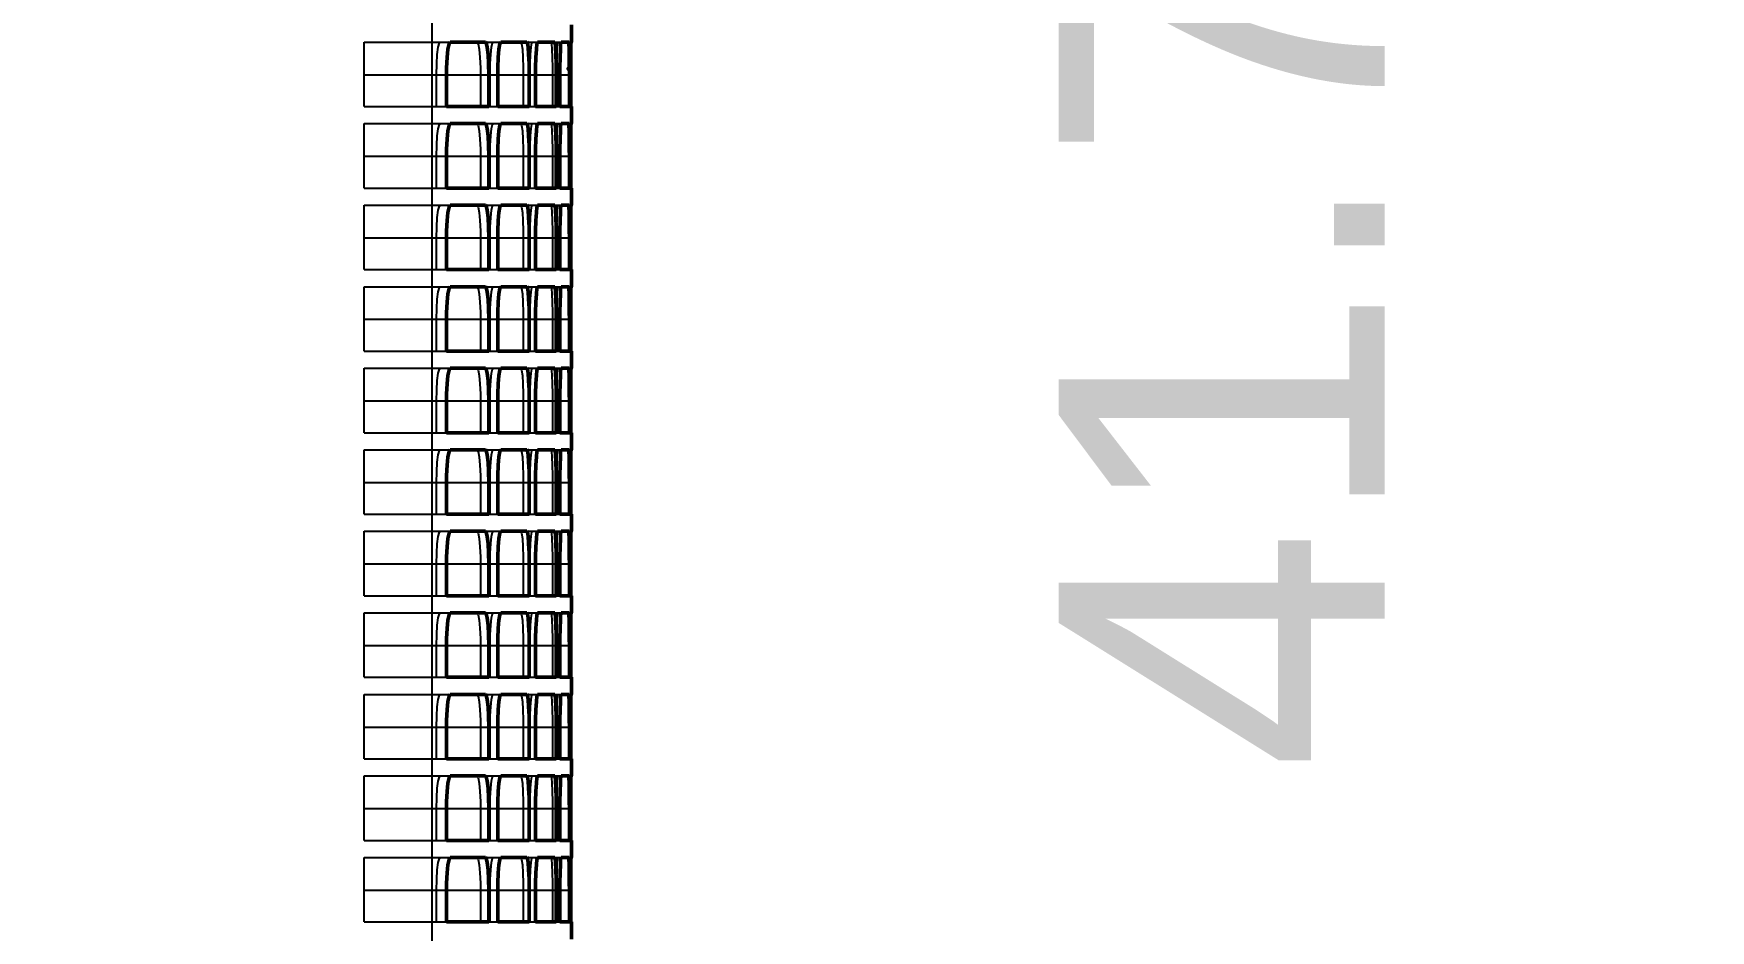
# Model space of a CAD drawing. Header units: inches. Extents: x -0.3 to 42.3, y 0 to 41.9.
# Drawn here: x 31.97 to 42.25, y 15.13 to 20.63 of the extents above; entities that cross this region are included whole.
import ezdxf

# ---------------------------------------------------------------- set-up
doc = ezdxf.new("R2010")
doc.units = ezdxf.units.IN
doc.header["$MEASUREMENT"] = 0
doc.linetypes.add('Dashed', pattern=[2, 1, -1])
for name, color, linetype, lineweight in [('2d ConnectionPoints', 7, 'Continuous', 50), ('AM_0', 7, 'Continuous', 50), ('AM_4', 3, 'Continuous', 25), ('AM_5', 3, 'Continuous', 25), ('AM_9', 6, 'Dashed', 25)]:
    doc.layers.add(name, color=color, linetype=linetype, lineweight=lineweight)
doc.dimstyles.get("Standard").update_dxf_attribs({"dimtxt": 0.18, "dimasz": 0.18, "dimexe": 0.18, "dimexo": 0.0625, "dimgap": 0.09, "dimtad": 0, "dimtih": 1, "dimtoh": 1, "dimdec": 4, "dimzin": 0, "dimdsep": 46, "dimtxsty": 'Standard', "dimcen": 0.09, "dimadec": 0, "dimazin": 0, "dimtfac": 1, "dimtdec": 4, "dimtofl": 0, "dimtmove": 0, "dimatfit": 3, "dimfxl": 1, "dimtolj": 1, "dimtzin": 0, "dimarcsym": 0})

# ---------------------------------------------------------------- blocks, each defined once
blk = doc.blocks.new('*D1')
at = {"layer": 'AM_5', "color": 0, "lineweight": -2}
for p, q in [((14.375, 41.75), (39.27, 41.75)), ((39.27, 39.75), (39.27, 27.51)), ((39.27, 2), (39.27, 14.24)), ((3.39, 0), (39.27, 0))]:
    blk.add_line(p, q, dxfattribs=at)
at = {"layer": 'AM_5', "color": 0}
for points in [[(39.603, 39.75), (38.937, 39.75), (39.27, 41.75)], [(38.937, 2), (39.603, 2), (39.27, 0)]]:
    blk.add_solid(points, dxfattribs=at)
at = {"layer": 'Defpoints', "color": 0}
for p in [(14.375, 41.75), (3.39, 0), (39.27, 0)]:
    blk.add_point(p, dxfattribs=at)
at = {"layer": 'AM_5', "color": 0, "insert": (39.27, 20.875), "char_height": 2, "attachment_point": 5, "rotation": 90}
blk.add_mtext('\\A1;41.75 in', dxfattribs=at)

msp = doc.modelspace()

# ---------------------------------------------------------------- linework, layer by layer
at = {"layer": '2d ConnectionPoints'}
msp.add_point((35.25, 20.419), dxfattribs=at)
at = {"layer": 'AM_0'}
for p, q in [((35.27, 20.686), (35.27, 20.581)), ((34.74364, 20.581), (34.52673, 20.581)), ((34.99698, 20.581), (34.83586, 20.581)), ((35.16774, 20.581), (35.06207, 20.581)), ((35.25626, 20.581), (35.20582, 20.581)), ((35.27, 20.581), (35.26742, 20.581)), ((34.50411, 20.381), (34.50411, 20.186)), ((34.76233, 20.186), (34.76233, 20.381)), ((34.81857, 20.381), (34.81857, 20.186)), ((35.01038, 20.186), (35.01038, 20.381)), ((35.05007, 20.381), (35.05007, 20.186)), ((35.17586, 20.186), (35.17586, 20.381)), ((35.19909, 20.381), (35.19909, 20.186)), ((35.25913, 20.186), (35.25913, 20.381)), ((35.26593, 20.381), (35.26593, 20.186)), ((34.50411, 20.186), (34.76233, 20.186)), ((34.81857, 20.186), (35.01038, 20.186)), ((35.05007, 20.186), (35.17586, 20.186)), ((35.19909, 20.186), (35.25913, 20.186)), ((35.26593, 20.186), (35.27, 20.186)), ((35.27, 20.186), (35.27, 20.081)), ((34.74364, 20.081), (34.52673, 20.081)), ((34.99698, 20.081), (34.83586, 20.081)), ((35.16774, 20.081), (35.06207, 20.081)), ((35.25626, 20.081), (35.20582, 20.081)), ((35.27, 20.081), (35.26742, 20.081)), ((34.50411, 19.881), (34.50411, 19.686)), ((34.76233, 19.686), (34.76233, 19.881)), ((34.81857, 19.881), (34.81857, 19.686)), ((35.01038, 19.686), (35.01038, 19.881)), ((35.05007, 19.881), (35.05007, 19.686)), ((35.17586, 19.686), (35.17586, 19.881)), ((35.19909, 19.881), (35.19909, 19.686)), ((35.25913, 19.686), (35.25913, 19.881)), ((35.26593, 19.881), (35.26593, 19.686)), ((34.50411, 19.686), (34.76233, 19.686)), ((34.81857, 19.686), (35.01038, 19.686)), ((35.05007, 19.686), (35.17586, 19.686)), ((35.19909, 19.686), (35.25913, 19.686)), ((35.26593, 19.686), (35.27, 19.686)), ((35.27, 19.686), (35.27, 19.581)), ((34.74364, 19.581), (34.52673, 19.581)), ((34.99698, 19.581), (34.83586, 19.581)), ((35.16774, 19.581), (35.06207, 19.581)), ((35.25626, 19.581), (35.20582, 19.581)), ((35.27, 19.581), (35.26742, 19.581)), ((34.50411, 19.381), (34.50411, 19.186)), ((34.76233, 19.186), (34.76233, 19.381)), ((34.81857, 19.381), (34.81857, 19.186)), ((35.01038, 19.186), (35.01038, 19.381)), ((35.05007, 19.381), (35.05007, 19.186)), ((35.17586, 19.186), (35.17586, 19.381)), ((35.19909, 19.381), (35.19909, 19.186)), ((35.25913, 19.186), (35.25913, 19.381)), ((35.26593, 19.381), (35.26593, 19.186)), ((34.50411, 19.186), (34.76233, 19.186)), ((34.81857, 19.186), (35.01038, 19.186)), ((35.05007, 19.186), (35.17586, 19.186)), ((35.19909, 19.186), (35.25913, 19.186)), ((35.26593, 19.186), (35.27, 19.186)), ((35.27, 19.186), (35.27, 19.081)), ((34.74364, 19.081), (34.52673, 19.081)), ((34.99698, 19.081), (34.83586, 19.081)), ((35.16774, 19.081), (35.06207, 19.081)), ((35.25626, 19.081), (35.20582, 19.081)), ((35.27, 19.081), (35.26742, 19.081)), ((34.50411, 18.881), (34.50411, 18.686)), ((34.76233, 18.686), (34.76233, 18.881)), ((34.81857, 18.881), (34.81857, 18.686)), ((35.01038, 18.686), (35.01038, 18.881)), ((35.05007, 18.881), (35.05007, 18.686)), ((35.17586, 18.686), (35.17586, 18.881)), ((35.19909, 18.881), (35.19909, 18.686)), ((35.25913, 18.686), (35.25913, 18.881)), ((35.26593, 18.881), (35.26593, 18.686)), ((34.50411, 18.686), (34.76233, 18.686)), ((34.81857, 18.686), (35.01038, 18.686)), ((35.05007, 18.686), (35.17586, 18.686)), ((35.19909, 18.686), (35.25913, 18.686)), ((35.26593, 18.686), (35.27, 18.686)), ((35.27, 18.686), (35.27, 18.581)), ((34.74364, 18.581), (34.52673, 18.581)), ((34.99698, 18.581), (34.83586, 18.581)), ((35.16774, 18.581), (35.06207, 18.581)), ((35.25626, 18.581), (35.20582, 18.581)), ((35.27, 18.581), (35.26742, 18.581)), ((34.50411, 18.381), (34.50411, 18.186)), ((34.76233, 18.186), (34.76233, 18.381)), ((34.81857, 18.381), (34.81857, 18.186)), ((35.01038, 18.186), (35.01038, 18.381)), ((35.05007, 18.381), (35.05007, 18.186)), ((35.17586, 18.186), (35.17586, 18.381)), ((35.19909, 18.381), (35.19909, 18.186)), ((35.25913, 18.186), (35.25913, 18.381)), ((35.26593, 18.381), (35.26593, 18.186)), ((34.50411, 18.186), (34.76233, 18.186)), ((34.81857, 18.186), (35.01038, 18.186)), ((35.05007, 18.186), (35.17586, 18.186)), ((35.19909, 18.186), (35.25913, 18.186)), ((35.26593, 18.186), (35.27, 18.186)), ((35.27, 18.186), (35.27, 18.081)), ((34.74364, 18.081), (34.52673, 18.081)), ((34.99698, 18.081), (34.83586, 18.081)), ((35.16774, 18.081), (35.06207, 18.081)), ((35.25626, 18.081), (35.20582, 18.081)), ((35.27, 18.081), (35.26742, 18.081)), ((34.50411, 17.881), (34.50411, 17.686)), ((34.76233, 17.686), (34.76233, 17.881)), ((34.81857, 17.881), (34.81857, 17.686)), ((35.01038, 17.686), (35.01038, 17.881)), ((35.05007, 17.881), (35.05007, 17.686)), ((35.17586, 17.686), (35.17586, 17.881)), ((35.19909, 17.881), (35.19909, 17.686)), ((35.25913, 17.686), (35.25913, 17.881)), ((35.26593, 17.881), (35.26593, 17.686)), ((34.50411, 17.686), (34.76233, 17.686)), ((34.81857, 17.686), (35.01038, 17.686)), ((35.05007, 17.686), (35.17586, 17.686)), ((35.19909, 17.686), (35.25913, 17.686)), ((35.26593, 17.686), (35.27, 17.686)), ((35.27, 17.686), (35.27, 17.581)), ((34.74364, 17.581), (34.52673, 17.581)), ((34.99698, 17.581), (34.83586, 17.581)), ((35.16774, 17.581), (35.06207, 17.581)), ((35.25626, 17.581), (35.20582, 17.581)), ((35.27, 17.581), (35.26742, 17.581)), ((34.50411, 17.381), (34.50411, 17.186)), ((34.76233, 17.186), (34.76233, 17.381)), ((34.81857, 17.381), (34.81857, 17.186)), ((35.01038, 17.186), (35.01038, 17.381)), ((35.05007, 17.381), (35.05007, 17.186)), ((35.17586, 17.186), (35.17586, 17.381)), ((35.19909, 17.381), (35.19909, 17.186)), ((35.25913, 17.186), (35.25913, 17.381)), ((35.26593, 17.381), (35.26593, 17.186)), ((34.50411, 17.186), (34.76233, 17.186)), ((34.81857, 17.186), (35.01038, 17.186)), ((35.05007, 17.186), (35.17586, 17.186)), ((35.19909, 17.186), (35.25913, 17.186)), ((35.26593, 17.186), (35.27, 17.186)), ((35.27, 17.186), (35.27, 17.081)), ((34.74364, 17.081), (34.52673, 17.081)), ((34.99698, 17.081), (34.83586, 17.081)), ((35.16774, 17.081), (35.06207, 17.081)), ((35.25626, 17.081), (35.20582, 17.081)), ((35.27, 17.081), (35.26742, 17.081)), ((34.50411, 16.881), (34.50411, 16.686)), ((34.76233, 16.686), (34.76233, 16.881)), ((34.81857, 16.881), (34.81857, 16.686)), ((35.01038, 16.686), (35.01038, 16.881)), ((35.05007, 16.881), (35.05007, 16.686)), ((35.17586, 16.686), (35.17586, 16.881)), ((35.19909, 16.881), (35.19909, 16.686)), ((35.25913, 16.686), (35.25913, 16.881)), ((35.26593, 16.881), (35.26593, 16.686)), ((34.50411, 16.686), (34.76233, 16.686)), ((34.81857, 16.686), (35.01038, 16.686)), ((35.05007, 16.686), (35.17586, 16.686)), ((35.19909, 16.686), (35.25913, 16.686)), ((35.26593, 16.686), (35.27, 16.686)), ((35.27, 16.686), (35.27, 16.581)), ((34.74364, 16.581), (34.52673, 16.581)), ((34.99698, 16.581), (34.83586, 16.581)), ((35.16774, 16.581), (35.06207, 16.581)), ((35.25626, 16.581), (35.20582, 16.581)), ((35.27, 16.581), (35.26742, 16.581)), ((34.50411, 16.381), (34.50411, 16.186)), ((34.76233, 16.186), (34.76233, 16.381)), ((34.81857, 16.381), (34.81857, 16.186)), ((35.01038, 16.186), (35.01038, 16.381)), ((35.05007, 16.381), (35.05007, 16.186)), ((35.17586, 16.186), (35.17586, 16.381)), ((35.19909, 16.381), (35.19909, 16.186)), ((35.25913, 16.186), (35.25913, 16.381)), ((35.26593, 16.381), (35.26593, 16.186)), ((34.50411, 16.186), (34.76233, 16.186)), ((34.81857, 16.186), (35.01038, 16.186)), ((35.05007, 16.186), (35.17586, 16.186)), ((35.19909, 16.186), (35.25913, 16.186)), ((35.26593, 16.186), (35.27, 16.186)), ((35.27, 16.186), (35.27, 16.081)), ((34.74364, 16.081), (34.52673, 16.081)), ((34.99698, 16.081), (34.83586, 16.081)), ((35.16774, 16.081), (35.06207, 16.081)), ((35.25626, 16.081), (35.20582, 16.081)), ((35.27, 16.081), (35.26742, 16.081)), ((34.50411, 15.881), (34.50411, 15.686)), ((34.76233, 15.686), (34.76233, 15.881)), ((34.81857, 15.881), (34.81857, 15.686)), ((35.01038, 15.686), (35.01038, 15.881)), ((35.05007, 15.881), (35.05007, 15.686)), ((35.17586, 15.686), (35.17586, 15.881)), ((35.19909, 15.881), (35.19909, 15.686)), ((35.25913, 15.686), (35.25913, 15.881)), ((35.26593, 15.881), (35.26593, 15.686)), ((34.50411, 15.686), (34.76233, 15.686)), ((34.81857, 15.686), (35.01038, 15.686)), ((35.05007, 15.686), (35.17586, 15.686)), ((35.19909, 15.686), (35.25913, 15.686)), ((35.26593, 15.686), (35.27, 15.686)), ((35.27, 15.686), (35.27, 15.581)), ((34.74364, 15.581), (34.52673, 15.581)), ((34.99698, 15.581), (34.83586, 15.581)), ((35.16774, 15.581), (35.06207, 15.581)), ((35.25626, 15.581), (35.20582, 15.581)), ((35.27, 15.581), (35.26742, 15.581)), ((34.50411, 15.381), (34.50411, 15.186)), ((34.76233, 15.186), (34.76233, 15.381)), ((34.81857, 15.381), (34.81857, 15.186)), ((35.01038, 15.186), (35.01038, 15.381)), ((35.05007, 15.381), (35.05007, 15.186)), ((35.17586, 15.186), (35.17586, 15.381)), ((35.19909, 15.381), (35.19909, 15.186)), ((35.25913, 15.186), (35.25913, 15.381)), ((35.26593, 15.381), (35.26593, 15.186)), ((34.50411, 15.186), (34.76233, 15.186)), ((34.81857, 15.186), (35.01038, 15.186)), ((35.05007, 15.186), (35.17586, 15.186)), ((35.19909, 15.186), (35.25913, 15.186)), ((35.26593, 15.186), (35.27, 15.186)), ((35.27, 15.186), (35.27, 15.081))]:
    msp.add_line(p, q, dxfattribs=at)
for points in [[(34.52673, 20.581), (34.51924, 20.56961), (34.51257, 20.53669), (34.5075, 20.48604), (34.50463, 20.42369), (34.50411, 20.381)], [(34.76233, 20.381), (34.76129, 20.44699), (34.75829, 20.50554), (34.75365, 20.55018), (34.74785, 20.57594), (34.74364, 20.581)], [(34.83586, 20.581), (34.83016, 20.56966), (34.82507, 20.53689), (34.82119, 20.48645), (34.81898, 20.42419), (34.81857, 20.381)], [(35.01038, 20.381), (35.00964, 20.44709), (35.00748, 20.50573), (35.00415, 20.55038), (34.99998, 20.57603), (34.99698, 20.581)], [(35.06207, 20.581), (35.05813, 20.56969), (35.0546, 20.53704), (35.0519, 20.48674), (35.05036, 20.42456), (35.05007, 20.381)], [(35.17586, 20.381), (35.17541, 20.44716), (35.17411, 20.50586), (35.17209, 20.55051), (35.16956, 20.57609), (35.16774, 20.581)], [(35.20582, 20.581), (35.20363, 20.56972), (35.20165, 20.53713), (35.20013, 20.48693), (35.19925, 20.4248), (35.19909, 20.381)], [(35.25913, 20.381), (35.25898, 20.4472), (35.25853, 20.50593), (35.25782, 20.55058), (35.25692, 20.57612), (35.25626, 20.581)], [(35.26742, 20.581), (35.26696, 20.56973), (35.26653, 20.53717), (35.26618, 20.48701), (35.26597, 20.4249), (35.26593, 20.381)], [(34.52673, 20.081), (34.51924, 20.06961), (34.51257, 20.03669), (34.5075, 19.98604), (34.50463, 19.92369), (34.50411, 19.881)], [(34.76233, 19.881), (34.76129, 19.94699), (34.75829, 20.00554), (34.75365, 20.05018), (34.74785, 20.07594), (34.74364, 20.081)], [(34.83586, 20.081), (34.83016, 20.06966), (34.82507, 20.03689), (34.82119, 19.98645), (34.81898, 19.92419), (34.81857, 19.881)], [(35.01038, 19.881), (35.00964, 19.94709), (35.00748, 20.00573), (35.00415, 20.05038), (34.99998, 20.07603), (34.99698, 20.081)], [(35.06207, 20.081), (35.05813, 20.06969), (35.0546, 20.03704), (35.0519, 19.98674), (35.05036, 19.92456), (35.05007, 19.881)], [(35.17586, 19.881), (35.17541, 19.94716), (35.17411, 20.00586), (35.17209, 20.05051), (35.16956, 20.07609), (35.16774, 20.081)], [(35.20582, 20.081), (35.20363, 20.06972), (35.20165, 20.03713), (35.20013, 19.98693), (35.19925, 19.9248), (35.19909, 19.881)], [(35.25913, 19.881), (35.25898, 19.9472), (35.25853, 20.00593), (35.25782, 20.05058), (35.25692, 20.07612), (35.25626, 20.081)], [(35.26742, 20.081), (35.26696, 20.06973), (35.26653, 20.03717), (35.26618, 19.98701), (35.26597, 19.9249), (35.26593, 19.881)], [(34.52673, 19.581), (34.51924, 19.56961), (34.51257, 19.53669), (34.5075, 19.48604), (34.50463, 19.42369), (34.50411, 19.381)], [(34.76233, 19.381), (34.76129, 19.44699), (34.75829, 19.50554), (34.75365, 19.55018), (34.74785, 19.57594), (34.74364, 19.581)], [(34.83586, 19.581), (34.83016, 19.56966), (34.82507, 19.53689), (34.82119, 19.48645), (34.81898, 19.42419), (34.81857, 19.381)], [(35.01038, 19.381), (35.00964, 19.44709), (35.00748, 19.50573), (35.00415, 19.55038), (34.99998, 19.57603), (34.99698, 19.581)], [(35.06207, 19.581), (35.05813, 19.56969), (35.0546, 19.53704), (35.0519, 19.48674), (35.05036, 19.42456), (35.05007, 19.381)], [(35.17586, 19.381), (35.17541, 19.44716), (35.17411, 19.50586), (35.17209, 19.55051), (35.16956, 19.57609), (35.16774, 19.581)], [(35.20582, 19.581), (35.20363, 19.56972), (35.20165, 19.53713), (35.20013, 19.48693), (35.19925, 19.4248), (35.19909, 19.381)], [(35.25913, 19.381), (35.25898, 19.4472), (35.25853, 19.50593), (35.25782, 19.55058), (35.25692, 19.57612), (35.25626, 19.581)], [(35.26742, 19.581), (35.26696, 19.56973), (35.26653, 19.53717), (35.26618, 19.48701), (35.26597, 19.4249), (35.26593, 19.381)], [(34.52673, 19.081), (34.51924, 19.06961), (34.51257, 19.03669), (34.5075, 18.98604), (34.50463, 18.92369), (34.50411, 18.881)], [(34.76233, 18.881), (34.76129, 18.94699), (34.75829, 19.00554), (34.75365, 19.05018), (34.74785, 19.07594), (34.74364, 19.081)], [(34.83586, 19.081), (34.83016, 19.06966), (34.82507, 19.03689), (34.82119, 18.98645), (34.81898, 18.92419), (34.81857, 18.881)], [(35.01038, 18.881), (35.00964, 18.94709), (35.00748, 19.00573), (35.00415, 19.05038), (34.99998, 19.07603), (34.99698, 19.081)], [(35.06207, 19.081), (35.05813, 19.06969), (35.0546, 19.03704), (35.0519, 18.98674), (35.05036, 18.92456), (35.05007, 18.881)], [(35.17586, 18.881), (35.17541, 18.94716), (35.17411, 19.00586), (35.17209, 19.05051), (35.16956, 19.07609), (35.16774, 19.081)], [(35.20582, 19.081), (35.20363, 19.06972), (35.20165, 19.03713), (35.20013, 18.98693), (35.19925, 18.9248), (35.19909, 18.881)], [(35.25913, 18.881), (35.25898, 18.9472), (35.25853, 19.00593), (35.25782, 19.05058), (35.25692, 19.07612), (35.25626, 19.081)], [(35.26742, 19.081), (35.26696, 19.06973), (35.26653, 19.03717), (35.26618, 18.98701), (35.26597, 18.9249), (35.26593, 18.881)], [(34.52673, 18.581), (34.51924, 18.56961), (34.51257, 18.53669), (34.5075, 18.48604), (34.50463, 18.42369), (34.50411, 18.381)], [(34.76233, 18.381), (34.76129, 18.44699), (34.75829, 18.50554), (34.75365, 18.55018), (34.74785, 18.57594), (34.74364, 18.581)], [(34.83586, 18.581), (34.83016, 18.56966), (34.82507, 18.53689), (34.82119, 18.48645), (34.81898, 18.42419), (34.81857, 18.381)], [(35.01038, 18.381), (35.00964, 18.44709), (35.00748, 18.50573), (35.00415, 18.55038), (34.99998, 18.57603), (34.99698, 18.581)], [(35.06207, 18.581), (35.05813, 18.56969), (35.0546, 18.53704), (35.0519, 18.48674), (35.05036, 18.42456), (35.05007, 18.381)], [(35.17586, 18.381), (35.17541, 18.44716), (35.17411, 18.50586), (35.17209, 18.55051), (35.16956, 18.57609), (35.16774, 18.581)], [(35.20582, 18.581), (35.20363, 18.56972), (35.20165, 18.53713), (35.20013, 18.48693), (35.19925, 18.4248), (35.19909, 18.381)], [(35.25913, 18.381), (35.25898, 18.4472), (35.25853, 18.50593), (35.25782, 18.55058), (35.25692, 18.57612), (35.25626, 18.581)], [(35.26742, 18.581), (35.26696, 18.56973), (35.26653, 18.53717), (35.26618, 18.48701), (35.26597, 18.4249), (35.26593, 18.381)], [(34.52673, 18.081), (34.51924, 18.06961), (34.51257, 18.03669), (34.5075, 17.98604), (34.50463, 17.92369), (34.50411, 17.881)], [(34.76233, 17.881), (34.76129, 17.94699), (34.75829, 18.00554), (34.75365, 18.05018), (34.74785, 18.07594), (34.74364, 18.081)], [(34.83586, 18.081), (34.83016, 18.06966), (34.82507, 18.03689), (34.82119, 17.98645), (34.81898, 17.92419), (34.81857, 17.881)], [(35.01038, 17.881), (35.00964, 17.94709), (35.00748, 18.00573), (35.00415, 18.05038), (34.99998, 18.07603), (34.99698, 18.081)], [(35.06207, 18.081), (35.05813, 18.06969), (35.0546, 18.03704), (35.0519, 17.98674), (35.05036, 17.92456), (35.05007, 17.881)], [(35.17586, 17.881), (35.17541, 17.94716), (35.17411, 18.00586), (35.17209, 18.05051), (35.16956, 18.07609), (35.16774, 18.081)], [(35.20582, 18.081), (35.20363, 18.06972), (35.20165, 18.03713), (35.20013, 17.98693), (35.19925, 17.9248), (35.19909, 17.881)], [(35.25913, 17.881), (35.25898, 17.9472), (35.25853, 18.00593), (35.25782, 18.05058), (35.25692, 18.07612), (35.25626, 18.081)], [(35.26742, 18.081), (35.26696, 18.06973), (35.26653, 18.03717), (35.26618, 17.98701), (35.26597, 17.9249), (35.26593, 17.881)], [(34.52673, 17.581), (34.51924, 17.56961), (34.51257, 17.53669), (34.5075, 17.48604), (34.50463, 17.42369), (34.50411, 17.381)], [(34.76233, 17.381), (34.76129, 17.44699), (34.75829, 17.50554), (34.75365, 17.55018), (34.74785, 17.57594), (34.74364, 17.581)], [(34.83586, 17.581), (34.83016, 17.56966), (34.82507, 17.53689), (34.82119, 17.48645), (34.81898, 17.42419), (34.81857, 17.381)], [(35.01038, 17.381), (35.00964, 17.44709), (35.00748, 17.50573), (35.00415, 17.55038), (34.99998, 17.57603), (34.99698, 17.581)], [(35.06207, 17.581), (35.05813, 17.56969), (35.0546, 17.53704), (35.0519, 17.48674), (35.05036, 17.42456), (35.05007, 17.381)], [(35.17586, 17.381), (35.17541, 17.44716), (35.17411, 17.50586), (35.17209, 17.55051), (35.16956, 17.57609), (35.16774, 17.581)], [(35.20582, 17.581), (35.20363, 17.56972), (35.20165, 17.53713), (35.20013, 17.48693), (35.19925, 17.4248), (35.19909, 17.381)], [(35.25913, 17.381), (35.25898, 17.4472), (35.25853, 17.50593), (35.25782, 17.55058), (35.25692, 17.57612), (35.25626, 17.581)], [(35.26742, 17.581), (35.26696, 17.56973), (35.26653, 17.53717), (35.26618, 17.48701), (35.26597, 17.4249), (35.26593, 17.381)], [(34.52673, 17.081), (34.51924, 17.06961), (34.51257, 17.03669), (34.5075, 16.98604), (34.50463, 16.92369), (34.50411, 16.881)], [(34.76233, 16.881), (34.76129, 16.94699), (34.75829, 17.00554), (34.75365, 17.05018), (34.74785, 17.07594), (34.74364, 17.081)], [(34.83586, 17.081), (34.83016, 17.06966), (34.82507, 17.03689), (34.82119, 16.98645), (34.81898, 16.92419), (34.81857, 16.881)], [(35.01038, 16.881), (35.00964, 16.94709), (35.00748, 17.00573), (35.00415, 17.05038), (34.99998, 17.07603), (34.99698, 17.081)], [(35.06207, 17.081), (35.05813, 17.06969), (35.0546, 17.03704), (35.0519, 16.98674), (35.05036, 16.92456), (35.05007, 16.881)], [(35.17586, 16.881), (35.17541, 16.94716), (35.17411, 17.00586), (35.17209, 17.05051), (35.16956, 17.07609), (35.16774, 17.081)], [(35.20582, 17.081), (35.20363, 17.06972), (35.20165, 17.03713), (35.20013, 16.98693), (35.19925, 16.9248), (35.19909, 16.881)], [(35.25913, 16.881), (35.25898, 16.9472), (35.25853, 17.00593), (35.25782, 17.05058), (35.25692, 17.07612), (35.25626, 17.081)], [(35.26742, 17.081), (35.26696, 17.06973), (35.26653, 17.03717), (35.26618, 16.98701), (35.26597, 16.9249), (35.26593, 16.881)], [(34.52673, 16.581), (34.51924, 16.56961), (34.51257, 16.53669), (34.5075, 16.48604), (34.50463, 16.42369), (34.50411, 16.381)], [(34.76233, 16.381), (34.76129, 16.44699), (34.75829, 16.50554), (34.75365, 16.55018), (34.74785, 16.57594), (34.74364, 16.581)], [(34.83586, 16.581), (34.83016, 16.56966), (34.82507, 16.53689), (34.82119, 16.48645), (34.81898, 16.42419), (34.81857, 16.381)], [(35.01038, 16.381), (35.00964, 16.44709), (35.00748, 16.50573), (35.00415, 16.55038), (34.99998, 16.57603), (34.99698, 16.581)], [(35.06207, 16.581), (35.05813, 16.56969), (35.0546, 16.53704), (35.0519, 16.48674), (35.05036, 16.42456), (35.05007, 16.381)], [(35.17586, 16.381), (35.17541, 16.44716), (35.17411, 16.50586), (35.17209, 16.55051), (35.16956, 16.57609), (35.16774, 16.581)], [(35.20582, 16.581), (35.20363, 16.56972), (35.20165, 16.53713), (35.20013, 16.48693), (35.19925, 16.4248), (35.19909, 16.381)], [(35.25913, 16.381), (35.25898, 16.4472), (35.25853, 16.50593), (35.25782, 16.55058), (35.25692, 16.57612), (35.25626, 16.581)], [(35.26742, 16.581), (35.26696, 16.56973), (35.26653, 16.53717), (35.26618, 16.48701), (35.26597, 16.4249), (35.26593, 16.381)], [(34.52673, 16.081), (34.51924, 16.06961), (34.51257, 16.03669), (34.5075, 15.98604), (34.50463, 15.92369), (34.50411, 15.881)], [(34.76233, 15.881), (34.76129, 15.94699), (34.75829, 16.00554), (34.75365, 16.05018), (34.74785, 16.07594), (34.74364, 16.081)], [(34.83586, 16.081), (34.83016, 16.06966), (34.82507, 16.03689), (34.82119, 15.98645), (34.81898, 15.92419), (34.81857, 15.881)], [(35.01038, 15.881), (35.00964, 15.94709), (35.00748, 16.00573), (35.00415, 16.05038), (34.99998, 16.07603), (34.99698, 16.081)], [(35.06207, 16.081), (35.05813, 16.06969), (35.0546, 16.03704), (35.0519, 15.98674), (35.05036, 15.92456), (35.05007, 15.881)], [(35.17586, 15.881), (35.17541, 15.94716), (35.17411, 16.00586), (35.17209, 16.05051), (35.16956, 16.07609), (35.16774, 16.081)], [(35.20582, 16.081), (35.20363, 16.06972), (35.20165, 16.03713), (35.20013, 15.98693), (35.19925, 15.9248), (35.19909, 15.881)], [(35.25913, 15.881), (35.25898, 15.9472), (35.25853, 16.00593), (35.25782, 16.05058), (35.25692, 16.07612), (35.25626, 16.081)], [(35.26742, 16.081), (35.26696, 16.06973), (35.26653, 16.03717), (35.26618, 15.98701), (35.26597, 15.9249), (35.26593, 15.881)], [(34.52673, 15.581), (34.51924, 15.56961), (34.51257, 15.53669), (34.5075, 15.48604), (34.50463, 15.42369), (34.50411, 15.381)], [(34.76233, 15.381), (34.76129, 15.44699), (34.75829, 15.50554), (34.75365, 15.55018), (34.74785, 15.57594), (34.74364, 15.581)], [(34.83586, 15.581), (34.83016, 15.56966), (34.82507, 15.53689), (34.82119, 15.48645), (34.81898, 15.42419), (34.81857, 15.381)], [(35.01038, 15.381), (35.00964, 15.44709), (35.00748, 15.50573), (35.00415, 15.55038), (34.99998, 15.57603), (34.99698, 15.581)], [(35.06207, 15.581), (35.05813, 15.56969), (35.0546, 15.53704), (35.0519, 15.48674), (35.05036, 15.42456), (35.05007, 15.381)], [(35.17586, 15.381), (35.17541, 15.44716), (35.17411, 15.50586), (35.17209, 15.55051), (35.16956, 15.57609), (35.16774, 15.581)], [(35.20582, 15.581), (35.20363, 15.56972), (35.20165, 15.53713), (35.20013, 15.48693), (35.19925, 15.4248), (35.19909, 15.381)], [(35.25913, 15.381), (35.25898, 15.4472), (35.25853, 15.50593), (35.25782, 15.55058), (35.25692, 15.57612), (35.25626, 15.581)], [(35.26742, 15.581), (35.26696, 15.56973), (35.26653, 15.53717), (35.26618, 15.48701), (35.26597, 15.4249), (35.26593, 15.381)]]:
    msp.add_lwpolyline(points, dxfattribs=at)
at = {"layer": 'AM_4'}
for p, q in [((34.41416, 41.15), (34.41416, 1.69)), ((34.50411, 20.381), (34.76233, 20.381)), ((34.81857, 20.381), (35.01038, 20.381)), ((35.05007, 20.381), (35.17586, 20.381)), ((35.19909, 20.381), (35.25913, 20.381)), ((34.50411, 19.881), (34.76233, 19.881)), ((34.81857, 19.881), (35.01038, 19.881)), ((35.05007, 19.881), (35.17586, 19.881)), ((35.19909, 19.881), (35.25913, 19.881)), ((34.50411, 19.381), (34.76233, 19.381)), ((34.81857, 19.381), (35.01038, 19.381)), ((35.05007, 19.381), (35.17586, 19.381)), ((35.19909, 19.381), (35.25913, 19.381)), ((34.50411, 18.881), (34.76233, 18.881)), ((34.81857, 18.881), (35.01038, 18.881)), ((35.05007, 18.881), (35.17586, 18.881)), ((35.19909, 18.881), (35.25913, 18.881)), ((34.50411, 18.381), (34.76233, 18.381)), ((34.81857, 18.381), (35.01038, 18.381)), ((35.05007, 18.381), (35.17586, 18.381)), ((35.19909, 18.381), (35.25913, 18.381)), ((34.50411, 17.881), (34.76233, 17.881)), ((34.81857, 17.881), (35.01038, 17.881)), ((35.05007, 17.881), (35.17586, 17.881)), ((35.19909, 17.881), (35.25913, 17.881)), ((34.50411, 17.381), (34.76233, 17.381)), ((34.81857, 17.381), (35.01038, 17.381)), ((35.05007, 17.381), (35.17586, 17.381)), ((35.19909, 17.381), (35.25913, 17.381)), ((34.50411, 16.881), (34.76233, 16.881)), ((34.81857, 16.881), (35.01038, 16.881)), ((35.05007, 16.881), (35.17586, 16.881)), ((35.19909, 16.881), (35.25913, 16.881)), ((34.50411, 16.381), (34.76233, 16.381)), ((34.81857, 16.381), (35.01038, 16.381)), ((35.05007, 16.381), (35.17586, 16.381)), ((35.19909, 16.381), (35.25913, 16.381)), ((34.50411, 15.881), (34.76233, 15.881)), ((34.81857, 15.881), (35.01038, 15.881)), ((35.05007, 15.881), (35.17586, 15.881)), ((35.19909, 15.881), (35.25913, 15.881)), ((34.50411, 15.381), (34.76233, 15.381)), ((34.81857, 15.381), (35.01038, 15.381)), ((35.05007, 15.381), (35.17586, 15.381)), ((35.19909, 15.381), (35.25913, 15.381))]:
    msp.add_line(p, q, dxfattribs=at)
at = {"layer": 'AM_9'}
for p, q in [((34, 20.186), (34, 20.581)), ((34, 20.581), (34.52673, 20.581)), ((34.74364, 20.581), (34.83586, 20.581)), ((34.99698, 20.581), (35.06207, 20.581)), ((35.16774, 20.581), (35.20582, 20.581)), ((35.25626, 20.581), (35.26742, 20.581)), ((34, 20.381), (34.50411, 20.381)), ((34.44226, 20.186), (34.44226, 20.381)), ((34.71185, 20.381), (34.71185, 20.186)), ((34.76233, 20.381), (34.81857, 20.381)), ((34.77091, 20.186), (34.77091, 20.381)), ((34.974, 20.381), (34.974, 20.186)), ((35.01038, 20.381), (35.05007, 20.381)), ((35.01649, 20.186), (35.01649, 20.381)), ((35.15351, 20.381), (35.15351, 20.186)), ((35.17586, 20.381), (35.19909, 20.381)), ((35.17953, 20.186), (35.17953, 20.381)), ((35.25075, 20.381), (35.25075, 20.186)), ((35.25913, 20.381), (35.26593, 20.381)), ((35.26035, 20.186), (35.26035, 20.381)), ((34, 20.186), (34.50411, 20.186)), ((34.76233, 20.186), (34.81857, 20.186)), ((35.01038, 20.186), (35.05007, 20.186)), ((35.17586, 20.186), (35.19909, 20.186)), ((35.25913, 20.186), (35.26593, 20.186)), ((34, 19.686), (34, 20.081)), ((34, 20.081), (34.52673, 20.081)), ((34.74364, 20.081), (34.83586, 20.081)), ((34.99698, 20.081), (35.06207, 20.081)), ((35.16774, 20.081), (35.20582, 20.081)), ((35.25626, 20.081), (35.26742, 20.081)), ((34, 19.881), (34.50411, 19.881)), ((34.44226, 19.686), (34.44226, 19.881)), ((34.71185, 19.881), (34.71185, 19.686)), ((34.76233, 19.881), (34.81857, 19.881)), ((34.77091, 19.686), (34.77091, 19.881)), ((34.974, 19.881), (34.974, 19.686)), ((35.01038, 19.881), (35.05007, 19.881)), ((35.01649, 19.686), (35.01649, 19.881)), ((35.15351, 19.881), (35.15351, 19.686)), ((35.17586, 19.881), (35.19909, 19.881)), ((35.17953, 19.686), (35.17953, 19.881)), ((35.25075, 19.881), (35.25075, 19.686)), ((35.25913, 19.881), (35.26593, 19.881)), ((35.26035, 19.686), (35.26035, 19.881)), ((34, 19.686), (34.50411, 19.686)), ((34.76233, 19.686), (34.81857, 19.686)), ((35.01038, 19.686), (35.05007, 19.686)), ((35.17586, 19.686), (35.19909, 19.686)), ((35.25913, 19.686), (35.26593, 19.686)), ((34, 19.186), (34, 19.581)), ((34, 19.581), (34.52673, 19.581)), ((34.74364, 19.581), (34.83586, 19.581)), ((34.99698, 19.581), (35.06207, 19.581)), ((35.16774, 19.581), (35.20582, 19.581)), ((35.25626, 19.581), (35.26742, 19.581)), ((34, 19.381), (34.50411, 19.381)), ((34.44226, 19.186), (34.44226, 19.381)), ((34.71185, 19.381), (34.71185, 19.186)), ((34.76233, 19.381), (34.81857, 19.381)), ((34.77091, 19.186), (34.77091, 19.381)), ((34.974, 19.381), (34.974, 19.186)), ((35.01038, 19.381), (35.05007, 19.381)), ((35.01649, 19.186), (35.01649, 19.381)), ((35.15351, 19.381), (35.15351, 19.186)), ((35.17586, 19.381), (35.19909, 19.381)), ((35.17953, 19.186), (35.17953, 19.381)), ((35.25075, 19.381), (35.25075, 19.186)), ((35.25913, 19.381), (35.26593, 19.381)), ((35.26035, 19.186), (35.26035, 19.381)), ((34, 19.186), (34.50411, 19.186)), ((34.76233, 19.186), (34.81857, 19.186)), ((35.01038, 19.186), (35.05007, 19.186)), ((35.17586, 19.186), (35.19909, 19.186)), ((35.25913, 19.186), (35.26593, 19.186)), ((34, 18.686), (34, 19.081)), ((34, 19.081), (34.52673, 19.081)), ((34.74364, 19.081), (34.83586, 19.081)), ((34.99698, 19.081), (35.06207, 19.081)), ((35.16774, 19.081), (35.20582, 19.081)), ((35.25626, 19.081), (35.26742, 19.081)), ((34, 18.881), (34.50411, 18.881)), ((34.44226, 18.686), (34.44226, 18.881)), ((34.71185, 18.881), (34.71185, 18.686)), ((34.76233, 18.881), (34.81857, 18.881)), ((34.77091, 18.686), (34.77091, 18.881)), ((34.974, 18.881), (34.974, 18.686)), ((35.01038, 18.881), (35.05007, 18.881)), ((35.01649, 18.686), (35.01649, 18.881)), ((35.15351, 18.881), (35.15351, 18.686)), ((35.17586, 18.881), (35.19909, 18.881)), ((35.17953, 18.686), (35.17953, 18.881)), ((35.25075, 18.881), (35.25075, 18.686)), ((35.25913, 18.881), (35.26593, 18.881)), ((35.26035, 18.686), (35.26035, 18.881)), ((34, 18.686), (34.50411, 18.686)), ((34.76233, 18.686), (34.81857, 18.686)), ((35.01038, 18.686), (35.05007, 18.686)), ((35.17586, 18.686), (35.19909, 18.686)), ((35.25913, 18.686), (35.26593, 18.686)), ((34, 18.186), (34, 18.581)), ((34, 18.581), (34.52673, 18.581)), ((34.74364, 18.581), (34.83586, 18.581)), ((34.99698, 18.581), (35.06207, 18.581)), ((35.16774, 18.581), (35.20582, 18.581)), ((35.25626, 18.581), (35.26742, 18.581)), ((34, 18.381), (34.50411, 18.381)), ((34.44226, 18.186), (34.44226, 18.381)), ((34.71185, 18.381), (34.71185, 18.186)), ((34.76233, 18.381), (34.81857, 18.381)), ((34.77091, 18.186), (34.77091, 18.381)), ((34.974, 18.381), (34.974, 18.186)), ((35.01038, 18.381), (35.05007, 18.381)), ((35.01649, 18.186), (35.01649, 18.381)), ((35.15351, 18.381), (35.15351, 18.186)), ((35.17586, 18.381), (35.19909, 18.381)), ((35.17953, 18.186), (35.17953, 18.381)), ((35.25075, 18.381), (35.25075, 18.186)), ((35.25913, 18.381), (35.26593, 18.381)), ((35.26035, 18.186), (35.26035, 18.381)), ((34, 18.186), (34.50411, 18.186)), ((34.76233, 18.186), (34.81857, 18.186)), ((35.01038, 18.186), (35.05007, 18.186)), ((35.17586, 18.186), (35.19909, 18.186)), ((35.25913, 18.186), (35.26593, 18.186)), ((34, 17.686), (34, 18.081)), ((34, 18.081), (34.52673, 18.081)), ((34.74364, 18.081), (34.83586, 18.081)), ((34.99698, 18.081), (35.06207, 18.081)), ((35.16774, 18.081), (35.20582, 18.081)), ((35.25626, 18.081), (35.26742, 18.081)), ((34, 17.881), (34.50411, 17.881)), ((34.44226, 17.686), (34.44226, 17.881)), ((34.71185, 17.881), (34.71185, 17.686)), ((34.76233, 17.881), (34.81857, 17.881)), ((34.77091, 17.686), (34.77091, 17.881)), ((34.974, 17.881), (34.974, 17.686)), ((35.01038, 17.881), (35.05007, 17.881)), ((35.01649, 17.686), (35.01649, 17.881)), ((35.15351, 17.881), (35.15351, 17.686)), ((35.17586, 17.881), (35.19909, 17.881)), ((35.17953, 17.686), (35.17953, 17.881)), ((35.25075, 17.881), (35.25075, 17.686)), ((35.25913, 17.881), (35.26593, 17.881)), ((35.26035, 17.686), (35.26035, 17.881)), ((34, 17.686), (34.50411, 17.686)), ((34.76233, 17.686), (34.81857, 17.686)), ((35.01038, 17.686), (35.05007, 17.686)), ((35.17586, 17.686), (35.19909, 17.686)), ((35.25913, 17.686), (35.26593, 17.686)), ((34, 17.186), (34, 17.581)), ((34, 17.581), (34.52673, 17.581)), ((34.74364, 17.581), (34.83586, 17.581)), ((34.99698, 17.581), (35.06207, 17.581)), ((35.16774, 17.581), (35.20582, 17.581)), ((35.25626, 17.581), (35.26742, 17.581)), ((34, 17.381), (34.50411, 17.381)), ((34.44226, 17.186), (34.44226, 17.381)), ((34.71185, 17.381), (34.71185, 17.186)), ((34.76233, 17.381), (34.81857, 17.381)), ((34.77091, 17.186), (34.77091, 17.381)), ((34.974, 17.381), (34.974, 17.186)), ((35.01038, 17.381), (35.05007, 17.381)), ((35.01649, 17.186), (35.01649, 17.381)), ((35.15351, 17.381), (35.15351, 17.186)), ((35.17586, 17.381), (35.19909, 17.381)), ((35.17953, 17.186), (35.17953, 17.381)), ((35.25075, 17.381), (35.25075, 17.186)), ((35.25913, 17.381), (35.26593, 17.381)), ((35.26035, 17.186), (35.26035, 17.381)), ((34, 17.186), (34.50411, 17.186)), ((34.76233, 17.186), (34.81857, 17.186)), ((35.01038, 17.186), (35.05007, 17.186)), ((35.17586, 17.186), (35.19909, 17.186)), ((35.25913, 17.186), (35.26593, 17.186)), ((34, 16.686), (34, 17.081)), ((34, 17.081), (34.52673, 17.081)), ((34.74364, 17.081), (34.83586, 17.081)), ((34.99698, 17.081), (35.06207, 17.081)), ((35.16774, 17.081), (35.20582, 17.081)), ((35.25626, 17.081), (35.26742, 17.081)), ((34, 16.881), (34.50411, 16.881)), ((34.44226, 16.686), (34.44226, 16.881)), ((34.71185, 16.881), (34.71185, 16.686)), ((34.76233, 16.881), (34.81857, 16.881)), ((34.77091, 16.686), (34.77091, 16.881)), ((34.974, 16.881), (34.974, 16.686)), ((35.01038, 16.881), (35.05007, 16.881)), ((35.01649, 16.686), (35.01649, 16.881)), ((35.15351, 16.881), (35.15351, 16.686)), ((35.17586, 16.881), (35.19909, 16.881)), ((35.17953, 16.686), (35.17953, 16.881)), ((35.25075, 16.881), (35.25075, 16.686)), ((35.25913, 16.881), (35.26593, 16.881)), ((35.26035, 16.686), (35.26035, 16.881)), ((34, 16.686), (34.50411, 16.686)), ((34.76233, 16.686), (34.81857, 16.686)), ((35.01038, 16.686), (35.05007, 16.686)), ((35.17586, 16.686), (35.19909, 16.686)), ((35.25913, 16.686), (35.26593, 16.686)), ((34, 16.186), (34, 16.581)), ((34, 16.581), (34.52673, 16.581)), ((34.74364, 16.581), (34.83586, 16.581)), ((34.99698, 16.581), (35.06207, 16.581)), ((35.16774, 16.581), (35.20582, 16.581)), ((35.25626, 16.581), (35.26742, 16.581)), ((34, 16.381), (34.50411, 16.381)), ((34.44226, 16.186), (34.44226, 16.381)), ((34.71185, 16.381), (34.71185, 16.186)), ((34.76233, 16.381), (34.81857, 16.381)), ((34.77091, 16.186), (34.77091, 16.381)), ((34.974, 16.381), (34.974, 16.186)), ((35.01038, 16.381), (35.05007, 16.381)), ((35.01649, 16.186), (35.01649, 16.381)), ((35.15351, 16.381), (35.15351, 16.186)), ((35.17586, 16.381), (35.19909, 16.381)), ((35.17953, 16.186), (35.17953, 16.381)), ((35.25075, 16.381), (35.25075, 16.186)), ((35.25913, 16.381), (35.26593, 16.381)), ((35.26035, 16.186), (35.26035, 16.381)), ((34, 16.186), (34.50411, 16.186)), ((34.76233, 16.186), (34.81857, 16.186)), ((35.01038, 16.186), (35.05007, 16.186)), ((35.17586, 16.186), (35.19909, 16.186)), ((35.25913, 16.186), (35.26593, 16.186)), ((34, 15.686), (34, 16.081)), ((34, 16.081), (34.52673, 16.081)), ((34.74364, 16.081), (34.83586, 16.081)), ((34.99698, 16.081), (35.06207, 16.081)), ((35.16774, 16.081), (35.20582, 16.081)), ((35.25626, 16.081), (35.26742, 16.081)), ((34, 15.881), (34.50411, 15.881)), ((34.44226, 15.686), (34.44226, 15.881)), ((34.71185, 15.881), (34.71185, 15.686)), ((34.76233, 15.881), (34.81857, 15.881)), ((34.77091, 15.686), (34.77091, 15.881)), ((34.974, 15.881), (34.974, 15.686)), ((35.01038, 15.881), (35.05007, 15.881)), ((35.01649, 15.686), (35.01649, 15.881)), ((35.15351, 15.881), (35.15351, 15.686)), ((35.17586, 15.881), (35.19909, 15.881)), ((35.17953, 15.686), (35.17953, 15.881)), ((35.25075, 15.881), (35.25075, 15.686)), ((35.25913, 15.881), (35.26593, 15.881)), ((35.26035, 15.686), (35.26035, 15.881)), ((34, 15.686), (34.50411, 15.686)), ((34.76233, 15.686), (34.81857, 15.686)), ((35.01038, 15.686), (35.05007, 15.686)), ((35.17586, 15.686), (35.19909, 15.686)), ((35.25913, 15.686), (35.26593, 15.686)), ((34, 15.186), (34, 15.581)), ((34, 15.581), (34.52673, 15.581)), ((34.74364, 15.581), (34.83586, 15.581)), ((34.99698, 15.581), (35.06207, 15.581)), ((35.16774, 15.581), (35.20582, 15.581)), ((35.25626, 15.581), (35.26742, 15.581)), ((34, 15.381), (34.50411, 15.381)), ((34.44226, 15.186), (34.44226, 15.381)), ((34.71185, 15.381), (34.71185, 15.186)), ((34.76233, 15.381), (34.81857, 15.381)), ((34.77091, 15.186), (34.77091, 15.381)), ((34.974, 15.381), (34.974, 15.186)), ((35.01038, 15.381), (35.05007, 15.381)), ((35.01649, 15.186), (35.01649, 15.381)), ((35.15351, 15.381), (35.15351, 15.186)), ((35.17586, 15.381), (35.19909, 15.381)), ((35.17953, 15.186), (35.17953, 15.381)), ((35.25075, 15.381), (35.25075, 15.186)), ((35.25913, 15.381), (35.26593, 15.381)), ((35.26035, 15.186), (35.26035, 15.381)), ((34, 15.186), (34.50411, 15.186)), ((34.76233, 15.186), (34.81857, 15.186)), ((35.01038, 15.186), (35.05007, 15.186)), ((35.17586, 15.186), (35.19909, 15.186)), ((35.25913, 15.186), (35.26593, 15.186))]:
    msp.add_line(p, q, dxfattribs=at)
for points in [[(34.44226, 20.381), (34.44359, 20.44686), (34.44739, 20.50529), (34.45324, 20.54993), (34.46051, 20.57583), (34.4658, 20.581)], [(34.69224, 20.581), (34.69879, 20.56964), (34.70457, 20.53681), (34.70893, 20.48628), (34.71139, 20.424), (34.71185, 20.381)], [(34.77091, 20.381), (34.77194, 20.44699), (34.7749, 20.50555), (34.77945, 20.55019), (34.78507, 20.57594), (34.78911, 20.581)], [(34.9597, 20.581), (34.96448, 20.56968), (34.96869, 20.53698), (34.97186, 20.48663), (34.97366, 20.42442), (34.974, 20.381)], [(35.01649, 20.381), (35.01723, 20.4471), (35.01934, 20.50574), (35.02258, 20.55039), (35.02657, 20.57603), (35.0294, 20.581)], [(35.14448, 20.581), (35.14751, 20.56971), (35.15016, 20.5371), (35.15216, 20.48686), (35.15329, 20.42471), (35.15351, 20.381)], [(35.17953, 20.381), (35.17997, 20.44716), (35.18123, 20.50587), (35.18315, 20.55052), (35.18551, 20.57609), (35.18716, 20.581)], [(35.24699, 20.581), (35.24827, 20.56972), (35.24938, 20.53716), (35.2502, 20.48699), (35.25066, 20.42487), (35.25075, 20.381)], [(35.26035, 20.381), (35.26049, 20.4472), (35.2609, 20.50593), (35.26151, 20.55058), (35.26223, 20.57612), (35.26273, 20.581)], [(34.44226, 19.881), (34.44359, 19.94686), (34.44739, 20.00529), (34.45324, 20.04993), (34.46051, 20.07583), (34.4658, 20.081)], [(34.69224, 20.081), (34.69879, 20.06964), (34.70457, 20.03681), (34.70893, 19.98628), (34.71139, 19.924), (34.71185, 19.881)], [(34.77091, 19.881), (34.77194, 19.94699), (34.7749, 20.00555), (34.77945, 20.05019), (34.78507, 20.07594), (34.78911, 20.081)], [(34.9597, 20.081), (34.96448, 20.06968), (34.96869, 20.03698), (34.97186, 19.98663), (34.97366, 19.92442), (34.974, 19.881)], [(35.01649, 19.881), (35.01723, 19.9471), (35.01934, 20.00574), (35.02258, 20.05039), (35.02657, 20.07603), (35.0294, 20.081)], [(35.14448, 20.081), (35.14751, 20.06971), (35.15016, 20.0371), (35.15216, 19.98686), (35.15329, 19.92471), (35.15351, 19.881)], [(35.17953, 19.881), (35.17997, 19.94716), (35.18123, 20.00587), (35.18315, 20.05052), (35.18551, 20.07609), (35.18716, 20.081)], [(35.24699, 20.081), (35.24827, 20.06972), (35.24938, 20.03716), (35.2502, 19.98699), (35.25066, 19.92487), (35.25075, 19.881)], [(35.26035, 19.881), (35.26049, 19.9472), (35.2609, 20.00593), (35.26151, 20.05058), (35.26223, 20.07612), (35.26273, 20.081)], [(34.44226, 19.381), (34.44359, 19.44686), (34.44739, 19.50529), (34.45324, 19.54993), (34.46051, 19.57583), (34.4658, 19.581)], [(34.69224, 19.581), (34.69879, 19.56964), (34.70457, 19.53681), (34.70893, 19.48628), (34.71139, 19.424), (34.71185, 19.381)], [(34.77091, 19.381), (34.77194, 19.44699), (34.7749, 19.50555), (34.77945, 19.55019), (34.78507, 19.57594), (34.78911, 19.581)], [(34.9597, 19.581), (34.96448, 19.56968), (34.96869, 19.53698), (34.97186, 19.48663), (34.97366, 19.42442), (34.974, 19.381)], [(35.01649, 19.381), (35.01723, 19.4471), (35.01934, 19.50574), (35.02258, 19.55039), (35.02657, 19.57603), (35.0294, 19.581)], [(35.14448, 19.581), (35.14751, 19.56971), (35.15016, 19.5371), (35.15216, 19.48686), (35.15329, 19.42471), (35.15351, 19.381)], [(35.17953, 19.381), (35.17997, 19.44716), (35.18123, 19.50587), (35.18315, 19.55052), (35.18551, 19.57609), (35.18716, 19.581)], [(35.24699, 19.581), (35.24827, 19.56972), (35.24938, 19.53716), (35.2502, 19.48699), (35.25066, 19.42487), (35.25075, 19.381)], [(35.26035, 19.381), (35.26049, 19.4472), (35.2609, 19.50593), (35.26151, 19.55058), (35.26223, 19.57612), (35.26273, 19.581)], [(34.44226, 18.881), (34.44359, 18.94686), (34.44739, 19.00529), (34.45324, 19.04993), (34.46051, 19.07583), (34.4658, 19.081)], [(34.69224, 19.081), (34.69879, 19.06964), (34.70457, 19.03681), (34.70893, 18.98628), (34.71139, 18.924), (34.71185, 18.881)], [(34.77091, 18.881), (34.77194, 18.94699), (34.7749, 19.00555), (34.77945, 19.05019), (34.78507, 19.07594), (34.78911, 19.081)], [(34.9597, 19.081), (34.96448, 19.06968), (34.96869, 19.03698), (34.97186, 18.98663), (34.97366, 18.92442), (34.974, 18.881)], [(35.01649, 18.881), (35.01723, 18.9471), (35.01934, 19.00574), (35.02258, 19.05039), (35.02657, 19.07603), (35.0294, 19.081)], [(35.14448, 19.081), (35.14751, 19.06971), (35.15016, 19.0371), (35.15216, 18.98686), (35.15329, 18.92471), (35.15351, 18.881)], [(35.17953, 18.881), (35.17997, 18.94716), (35.18123, 19.00587), (35.18315, 19.05052), (35.18551, 19.07609), (35.18716, 19.081)], [(35.24699, 19.081), (35.24827, 19.06972), (35.24938, 19.03716), (35.2502, 18.98699), (35.25066, 18.92487), (35.25075, 18.881)], [(35.26035, 18.881), (35.26049, 18.9472), (35.2609, 19.00593), (35.26151, 19.05058), (35.26223, 19.07612), (35.26273, 19.081)], [(34.44226, 18.381), (34.44359, 18.44686), (34.44739, 18.50529), (34.45324, 18.54993), (34.46051, 18.57583), (34.4658, 18.581)], [(34.69224, 18.581), (34.69879, 18.56964), (34.70457, 18.53681), (34.70893, 18.48628), (34.71139, 18.424), (34.71185, 18.381)], [(34.77091, 18.381), (34.77194, 18.44699), (34.7749, 18.50555), (34.77945, 18.55019), (34.78507, 18.57594), (34.78911, 18.581)], [(34.9597, 18.581), (34.96448, 18.56968), (34.96869, 18.53698), (34.97186, 18.48663), (34.97366, 18.42442), (34.974, 18.381)], [(35.01649, 18.381), (35.01723, 18.4471), (35.01934, 18.50574), (35.02258, 18.55039), (35.02657, 18.57603), (35.0294, 18.581)], [(35.14448, 18.581), (35.14751, 18.56971), (35.15016, 18.5371), (35.15216, 18.48686), (35.15329, 18.42471), (35.15351, 18.381)], [(35.17953, 18.381), (35.17997, 18.44716), (35.18123, 18.50587), (35.18315, 18.55052), (35.18551, 18.57609), (35.18716, 18.581)], [(35.24699, 18.581), (35.24827, 18.56972), (35.24938, 18.53716), (35.2502, 18.48699), (35.25066, 18.42487), (35.25075, 18.381)], [(35.26035, 18.381), (35.26049, 18.4472), (35.2609, 18.50593), (35.26151, 18.55058), (35.26223, 18.57612), (35.26273, 18.581)], [(34.44226, 17.881), (34.44359, 17.94686), (34.44739, 18.00529), (34.45324, 18.04993), (34.46051, 18.07583), (34.4658, 18.081)], [(34.69224, 18.081), (34.69879, 18.06964), (34.70457, 18.03681), (34.70893, 17.98628), (34.71139, 17.924), (34.71185, 17.881)], [(34.77091, 17.881), (34.77194, 17.94699), (34.7749, 18.00555), (34.77945, 18.05019), (34.78507, 18.07594), (34.78911, 18.081)], [(34.9597, 18.081), (34.96448, 18.06968), (34.96869, 18.03698), (34.97186, 17.98663), (34.97366, 17.92442), (34.974, 17.881)], [(35.01649, 17.881), (35.01723, 17.9471), (35.01934, 18.00574), (35.02258, 18.05039), (35.02657, 18.07603), (35.0294, 18.081)], [(35.14448, 18.081), (35.14751, 18.06971), (35.15016, 18.0371), (35.15216, 17.98686), (35.15329, 17.92471), (35.15351, 17.881)], [(35.17953, 17.881), (35.17997, 17.94716), (35.18123, 18.00587), (35.18315, 18.05052), (35.18551, 18.07609), (35.18716, 18.081)], [(35.24699, 18.081), (35.24827, 18.06972), (35.24938, 18.03716), (35.2502, 17.98699), (35.25066, 17.92487), (35.25075, 17.881)], [(35.26035, 17.881), (35.26049, 17.9472), (35.2609, 18.00593), (35.26151, 18.05058), (35.26223, 18.07612), (35.26273, 18.081)], [(34.44226, 17.381), (34.44359, 17.44686), (34.44739, 17.50529), (34.45324, 17.54993), (34.46051, 17.57583), (34.4658, 17.581)], [(34.69224, 17.581), (34.69879, 17.56964), (34.70457, 17.53681), (34.70893, 17.48628), (34.71139, 17.424), (34.71185, 17.381)], [(34.77091, 17.381), (34.77194, 17.44699), (34.7749, 17.50555), (34.77945, 17.55019), (34.78507, 17.57594), (34.78911, 17.581)], [(34.9597, 17.581), (34.96448, 17.56968), (34.96869, 17.53698), (34.97186, 17.48663), (34.97366, 17.42442), (34.974, 17.381)], [(35.01649, 17.381), (35.01723, 17.4471), (35.01934, 17.50574), (35.02258, 17.55039), (35.02657, 17.57603), (35.0294, 17.581)], [(35.14448, 17.581), (35.14751, 17.56971), (35.15016, 17.5371), (35.15216, 17.48686), (35.15329, 17.42471), (35.15351, 17.381)], [(35.17953, 17.381), (35.17997, 17.44716), (35.18123, 17.50587), (35.18315, 17.55052), (35.18551, 17.57609), (35.18716, 17.581)], [(35.24699, 17.581), (35.24827, 17.56972), (35.24938, 17.53716), (35.2502, 17.48699), (35.25066, 17.42487), (35.25075, 17.381)], [(35.26035, 17.381), (35.26049, 17.4472), (35.2609, 17.50593), (35.26151, 17.55058), (35.26223, 17.57612), (35.26273, 17.581)], [(34.44226, 16.881), (34.44359, 16.94686), (34.44739, 17.00529), (34.45324, 17.04993), (34.46051, 17.07583), (34.4658, 17.081)], [(34.69224, 17.081), (34.69879, 17.06964), (34.70457, 17.03681), (34.70893, 16.98628), (34.71139, 16.924), (34.71185, 16.881)], [(34.77091, 16.881), (34.77194, 16.94699), (34.7749, 17.00555), (34.77945, 17.05019), (34.78507, 17.07594), (34.78911, 17.081)], [(34.9597, 17.081), (34.96448, 17.06968), (34.96869, 17.03698), (34.97186, 16.98663), (34.97366, 16.92442), (34.974, 16.881)], [(35.01649, 16.881), (35.01723, 16.9471), (35.01934, 17.00574), (35.02258, 17.05039), (35.02657, 17.07603), (35.0294, 17.081)], [(35.14448, 17.081), (35.14751, 17.06971), (35.15016, 17.0371), (35.15216, 16.98686), (35.15329, 16.92471), (35.15351, 16.881)], [(35.17953, 16.881), (35.17997, 16.94716), (35.18123, 17.00587), (35.18315, 17.05052), (35.18551, 17.07609), (35.18716, 17.081)], [(35.24699, 17.081), (35.24827, 17.06972), (35.24938, 17.03716), (35.2502, 16.98699), (35.25066, 16.92487), (35.25075, 16.881)], [(35.26035, 16.881), (35.26049, 16.9472), (35.2609, 17.00593), (35.26151, 17.05058), (35.26223, 17.07612), (35.26273, 17.081)], [(34.44226, 16.381), (34.44359, 16.44686), (34.44739, 16.50529), (34.45324, 16.54993), (34.46051, 16.57583), (34.4658, 16.581)], [(34.69224, 16.581), (34.69879, 16.56964), (34.70457, 16.53681), (34.70893, 16.48628), (34.71139, 16.424), (34.71185, 16.381)], [(34.77091, 16.381), (34.77194, 16.44699), (34.7749, 16.50555), (34.77945, 16.55019), (34.78507, 16.57594), (34.78911, 16.581)], [(34.9597, 16.581), (34.96448, 16.56968), (34.96869, 16.53698), (34.97186, 16.48663), (34.97366, 16.42442), (34.974, 16.381)], [(35.01649, 16.381), (35.01723, 16.4471), (35.01934, 16.50574), (35.02258, 16.55039), (35.02657, 16.57603), (35.0294, 16.581)], [(35.14448, 16.581), (35.14751, 16.56971), (35.15016, 16.5371), (35.15216, 16.48686), (35.15329, 16.42471), (35.15351, 16.381)], [(35.17953, 16.381), (35.17997, 16.44716), (35.18123, 16.50587), (35.18315, 16.55052), (35.18551, 16.57609), (35.18716, 16.581)], [(35.24699, 16.581), (35.24827, 16.56972), (35.24938, 16.53716), (35.2502, 16.48699), (35.25066, 16.42487), (35.25075, 16.381)], [(35.26035, 16.381), (35.26049, 16.4472), (35.2609, 16.50593), (35.26151, 16.55058), (35.26223, 16.57612), (35.26273, 16.581)], [(34.44226, 15.881), (34.44359, 15.94686), (34.44739, 16.00529), (34.45324, 16.04993), (34.46051, 16.07583), (34.4658, 16.081)], [(34.69224, 16.081), (34.69879, 16.06964), (34.70457, 16.03681), (34.70893, 15.98628), (34.71139, 15.924), (34.71185, 15.881)], [(34.77091, 15.881), (34.77194, 15.94699), (34.7749, 16.00555), (34.77945, 16.05019), (34.78507, 16.07594), (34.78911, 16.081)], [(34.9597, 16.081), (34.96448, 16.06968), (34.96869, 16.03698), (34.97186, 15.98663), (34.97366, 15.92442), (34.974, 15.881)], [(35.01649, 15.881), (35.01723, 15.9471), (35.01934, 16.00574), (35.02258, 16.05039), (35.02657, 16.07603), (35.0294, 16.081)], [(35.14448, 16.081), (35.14751, 16.06971), (35.15016, 16.0371), (35.15216, 15.98686), (35.15329, 15.92471), (35.15351, 15.881)], [(35.17953, 15.881), (35.17997, 15.94716), (35.18123, 16.00587), (35.18315, 16.05052), (35.18551, 16.07609), (35.18716, 16.081)], [(35.24699, 16.081), (35.24827, 16.06972), (35.24938, 16.03716), (35.2502, 15.98699), (35.25066, 15.92487), (35.25075, 15.881)], [(35.26035, 15.881), (35.26049, 15.9472), (35.2609, 16.00593), (35.26151, 16.05058), (35.26223, 16.07612), (35.26273, 16.081)], [(34.44226, 15.381), (34.44359, 15.44686), (34.44739, 15.50529), (34.45324, 15.54993), (34.46051, 15.57583), (34.4658, 15.581)], [(34.69224, 15.581), (34.69879, 15.56964), (34.70457, 15.53681), (34.70893, 15.48628), (34.71139, 15.424), (34.71185, 15.381)], [(34.77091, 15.381), (34.77194, 15.44699), (34.7749, 15.50555), (34.77945, 15.55019), (34.78507, 15.57594), (34.78911, 15.581)], [(34.9597, 15.581), (34.96448, 15.56968), (34.96869, 15.53698), (34.97186, 15.48663), (34.97366, 15.42442), (34.974, 15.381)], [(35.01649, 15.381), (35.01723, 15.4471), (35.01934, 15.50574), (35.02258, 15.55039), (35.02657, 15.57603), (35.0294, 15.581)], [(35.14448, 15.581), (35.14751, 15.56971), (35.15016, 15.5371), (35.15216, 15.48686), (35.15329, 15.42471), (35.15351, 15.381)], [(35.17953, 15.381), (35.17997, 15.44716), (35.18123, 15.50587), (35.18315, 15.55052), (35.18551, 15.57609), (35.18716, 15.581)], [(35.24699, 15.581), (35.24827, 15.56972), (35.24938, 15.53716), (35.2502, 15.48699), (35.25066, 15.42487), (35.25075, 15.381)], [(35.26035, 15.381), (35.26049, 15.4472), (35.2609, 15.50593), (35.26151, 15.55058), (35.26223, 15.57612), (35.26273, 15.581)]]:
    msp.add_lwpolyline(points, dxfattribs=at)

# ---------------------------------------------------------------- dimensions: what is measured, and where the dimension line sits
at = {"layer": 'AM_5'}
dim = msp.add_linear_dim(base=(39.27, 0), p1=(14.375, 41.75), p2=(3.39, 0), angle=90, text='41.75 in', dimstyle='Standard', override={"dimtxt": 2, "dimasz": 2, "dimexe": 0, "dimexo": 0, "dimgap": 0.6}, dxfattribs=at)
dim.commit()
dim.dimension.update_dxf_attribs({"geometry": '*D1', "text_midpoint": (39.27, 20.875), "dimtype": 160, "text_rotation": 90})

doc.saveas('drawing.dxf')
